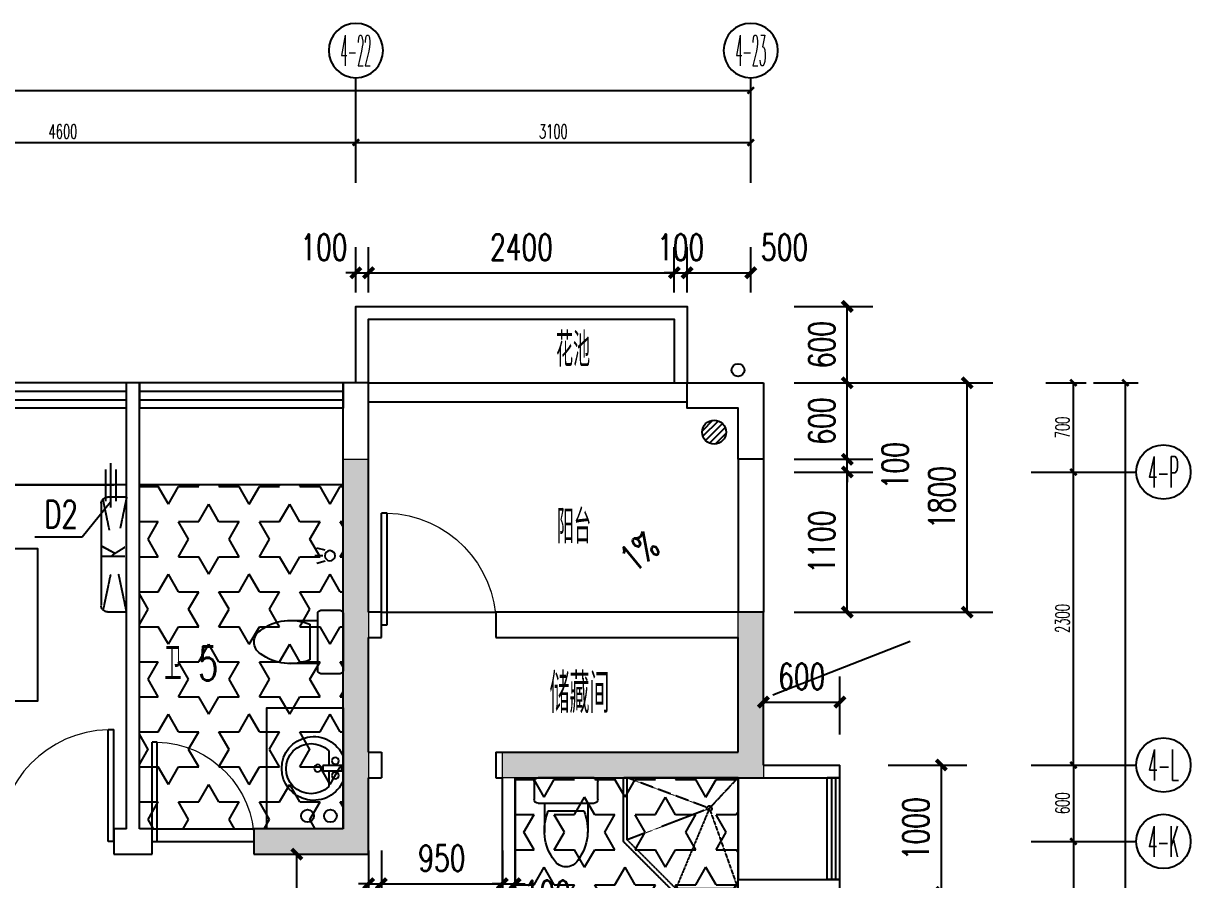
# Model space of a CAD drawing. Extents: x 184967 to 628822, y -100826 to 121332.
# Drawn here: x 325893 to 335057, y 40974 to 47696 of the extents above; entities that cross this region are included whole.
import ezdxf
from ezdxf.enums import TextEntityAlignment as Align

# ---------------------------------------------------------------- set-up
doc = ezdxf.new("R2010")
doc.units = 0
doc.header["$MEASUREMENT"] = 0
doc.linetypes.add('__DASH', pattern=[0.35, 0.25, -0.1])
doc.linetypes.add('DASH', pattern=[0.35, 0.25, -0.1])
doc.layers.add('4#6#-col-2F~31F$0$COLU', color=7, linetype='Continuous', lineweight=0)
doc.layers.add('4#6#-col-2F~31F$0$COLU_HATCH', color=251, linetype='Continuous', lineweight=0)
for name, color, linetype in [('AXIS_TEXT', 7, 'Continuous'), ('DIM_LEAD', 3, 'Continuous'), ('EQUIP_地漏', 7, 'Continuous'), ('fur', 252, 'Continuous'), ('KT', 8, 'DASH'), ('lvtry', 9, 'Continuous'), ('PS', 60, 'Continuous'), ('PUB_DIM', 3, 'Continuous'), ('pub_dim1', 190, 'Continuous'), ('PUB_TEXT', 7, 'Continuous'), ('TEXT', 7, 'Continuous'), ('VPIPE-污水', 2, 'DASH'), ('VPIPE-通气', 7, 'TG_T'), ('VPIPE-雨水', 4, 'TG_Y'), ('WALL', 145, 'Continuous'), ('WC', 5, 'Continuous'), ('WINDOW', 141, 'Continuous'), ('栏杆', 4, 'Continuous'), ('看线', 67, 'Continuous'), ('降板填充', 251, 'Continuous')]:
    doc.layers.add(name, color=color, linetype=linetype)
doc.styles.add('_TCH_AXIS', font='COMPLEX', dxfattribs={"bigfont": 'GBCBIG'})
doc.styles.add('_TCH_DIM', font='SIMPLEX', dxfattribs={"bigfont": 'GBCBIG'})
doc.styles.add('_TCH_DIM_T3', font='SIMPLEX', dxfattribs={"width": 0.705882, "bigfont": 'GBCBIG'})
doc.styles.add('COMPLEX', font='COMPLEX')
doc.styles.add('LHZ', font='RS5.SHX', dxfattribs={"width": 0.7, "height": 2000, "bigfont": 'HZTXT.shx'})
doc.styles.add('TG_LINETYPE', font='GBXWXT', dxfattribs={"width": 0.7, "height": 3, "bigfont": 'GBCBIG'})
doc.styles.add('宋体', font='romans.shx', dxfattribs={"height": 2, "bigfont": 'gbcbig.shx'})
doc.styles.add('尺寸标注', font='txt.shx', dxfattribs={"width": 0.6, "height": 110})
doc.linetypes.add('TG_T', pattern='A,2,-0.3,["T",TG_LINETYPE,S=0.1,R=0,X=-0.23,Y=-0.1],0', length=2.3)
doc.linetypes.add('TG_Y', pattern='A,3,-0.34,["Y",TG_LINETYPE,S=0.1,R=0,X=-0.23,Y=-0.08],0', length=3.34)
doc.dimstyles.new('1-50', dxfattribs={"dimscale": 50, "dimtxt": 110, "dimasz": 1, "dimexe": 2, "dimexo": 2, "dimgap": 0.6, "dimtad": 1, "dimdec": 0, "dimrnd": 5, "dimtxsty": '尺寸标注', "dimblk": 'ARCHTICK', "dimcen": 2.5, "dimclrd": 251, "dimclre": 251, "dimclrt": 50, "dimadec": 0, "dimazin": 0, "dimtfac": 1, "dimtdec": 0, "dimtix": 1, "dimtmove": 2, "dimatfit": 3, "dimldrblk": 'DOT', "dimfxl": 1, "dimarcsym": 0})
doc.dimstyles.new('_TCH_ARCH&&80', dxfattribs={"dimtxt": 204, "dimasz": 80, "dimexe": 200, "dimexo": 240, "dimgap": 98, "dimtad": 1, "dimdec": 0, "dimzin": 0, "dimdsep": 46, "dimtxsty": '_TCH_DIM_T3', "dimblk": 'ARCHTICK', "dimcen": 0.09, "dimclrt": 7, "dimazin": 2, "dimtfac": 1, "dimtdec": 0, "dimtix": 1, "dimtmove": 2, "dimatfit": 3, "dimfxl": 1, "dimtolj": 1, "dimtzin": 0, "dimarcsym": 0})

# ---------------------------------------------------------------- blocks, each defined once
blk = doc.blocks.new('PMJJ0073')
at = {"layer": 'fur'}
for p, q in [((0, 600), (0, 1100)), ((0, 1100), (500, 1100)), ((500, 1100), (500, 600)), ((179.6, 853.6), (144.8, 952.5)), ((190.2, 895), (200.8, 984.4)), ((222.3, 917.9), (257.8, 992.1)), ((241.4, 920.3), (309.1, 981.5)), ((262.6, 915.6), (362.3, 946.7)), ((196.4, 818.2), (96.8, 877.3)), ((290.9, 830), (255.5, 672.3)), ((275.9, 907.7), (402.4, 882.3)), ((292.7, 884.9), (406.5, 797.2)), ((298.7, 852.9), (352.5, 709.1)), ((224, 802.3), (97.4, 785.4)), ((264.9, 806.1), (151.3, 706.7)), ((500, 600), (0, 600)), ((473.3, -599.7), (473.3, 600.1)), ((100, 36.1), (476.7, 36.1)), ((100, -100.6), (473.3, -100.6)), ((0, -600), (0, -1100)), ((500, -600), (0, -600)), ((500, -1100), (500, -600)), ((264.9, -806.1), (151.3, -706.7)), ((290.9, -830), (255.5, -672.3)), ((298.7, -852.9), (352.5, -709.1)), ((196.4, -818.2), (96.8, -877.3)), ((224, -802.3), (97.4, -785.4)), ((292.7, -884.9), (406.5, -797.2)), ((179.6, -853.6), (144.8, -952.5)), ((190.2, -895), (200.8, -984.4)), ((262.6, -915.6), (362.3, -946.7)), ((275.9, -907.7), (402.4, -882.3)), ((222.3, -917.9), (257.8, -992.1)), ((241.4, -920.3), (309.1, -981.5)), ((0, -1100), (500, -1100))]:
    blk.add_line(p, q, dxfattribs=at)
for points in [[(0, -600), (0, 600), (2000, 600), (2000, -600), (0, -600)], [(100, 36.1), (100, 500), (473.3, 500)], [(473.3, 500), (100, 500)], [(100, -500), (100, -100.6)], [(473.3, -500), (100, -500)]]:
    blk.add_lwpolyline(points, dxfattribs=at)
blk.add_lwpolyline([(638.2, 599.6), (811.5, -600.6, -0.282106), (1130.7, -324.1), (644.3, 554)], format="xyb", dxfattribs=at)
for centre, radius in [((250.4, 832.3), 160), ((239.2, 860.3), 60), ((250.4, -832.3), 160), ((239.2, -860.3), 60)]:
    blk.add_circle(centre, radius, dxfattribs=at)
blk = doc.blocks.new('A$C56AD2C29')
at = {"layer": 'lvtry'}
for p, q in [((499.3, 30), (499.3, 470)), ((529.3, 500), (669.3, 500)), ((699.3, 470), (699.3, 30)), ((498.9, 419.7), (268.9, 419.7)), ((438.9, 110.3), (438.9, 389.7)), ((498.9, 80.3), (268.9, 80.3)), ((669.3, 0), (529.3, 0))]:
    blk.add_line(p, q, dxfattribs=at)
for centre, radius, start, end in [((529.3, 470), 30, 90, 180), ((669.3, 470), 30, 0, 90), ((286.5, 22.6), 397.5, 67.45048, 126.63814), ((109.8, 250), 109.8, 123.45086, 236.54914), ((286.5, 477.4), 397.5, 233.36186, 292.54952), ((529.3, 30), 30, 180, 270), ((669.3, 30), 30, 270, 0)]:
    blk.add_arc(centre, radius, start, end, dxfattribs=at)
blk = doc.blocks.new('A$C3F876921')
at = {"layer": 'WC', "xscale": -1, "rotation": 179.9999999999959}
blk.add_blockref('A$C56AD2C29', (0, 500), dxfattribs=at)
blk = doc.blocks.new('EDSZGFC')
at = {"linetype": '__DASH'}
for p, q in [((-204454.5, 1229631.6), (-204454.5, 1230131.6)), ((-203554.5, 1230131.6), (-204454.5, 1230131.6)), ((-204424.5, 1229644), (-204424.5, 1230131.6)), ((-203779.3, 1229890.8), (-204424.5, 1230131.6)), ((-203779.3, 1229890.8), (-203554.5, 1230131.6)), ((-203554.5, 1229331.6), (-203554.5, 1230131.6)), ((-203554.5, 1229231.6), (-203554.5, 1230131.6)), ((-203779.3, 1229890.8), (-204424.5, 1229644)), ((-203779.3, 1229890.8), (-204042.1, 1229261.6)), ((-203779.3, 1229890.8), (-203554.5, 1229261.6)), ((-204054.5, 1229231.6), (-204454.5, 1229631.6)), ((-204042.1, 1229261.6), (-204424.5, 1229644)), ((-204042.1, 1229261.6), (-203554.5, 1229261.6)), ((-204054.5, 1229231.6), (-203554.5, 1229231.6))]:
    blk.add_line(p, q, dxfattribs=at)
blk.add_circle((-203779.3, 1229890.8), 20, dxfattribs=at)
blk = doc.blocks.new('$plan$00001628')
for p, q in [((-20.3, 0), (20.3, 0)), ((20.3, 0), (20.3, -150)), ((-20.3, -150), (-20.3, 0)), ((-23.4, -103.9), (-143.6, -103.9)), ((20.3, -150), (-20.3, -150)), ((136, -103.9), (23.5, -103.9))]:
    blk.add_line(p, q)
blk.add_lwpolyline([(-96.6, 9.3, 5.110404), (92.2, 9.3)], format="xyb", close=True)
for centre, radius in [((-57.2, -52), 26.7), ((57.2, -52), 26.7), ((0, -190.1), 27.8)]:
    blk.add_circle(centre, radius)
blk.add_arc((-3.8, -242.5), 196.9, 135.25267, 44.74733)
blk = doc.blocks.new('$plan$00001613')
at = {"layer": 'lvtry'}
for p, q in [((-260.4, -139.7), (-260.4, 139.7)), ((-200, 169.7), (-200, -169.7))]:
    blk.add_line(p, q, dxfattribs=at)
blk.add_lwpolyline([(-430.4, -169.7), (-200, -169.7), (-200, -220, 0.414214), (-170, -250), (-30, -250, 0.414214), (0, -220), (0, 220, 0.414214), (-30, 250), (-170, 250, 0.414214), (-200, 220), (-200, 169.7), (-430.4, 169.7)], format="xyb", dxfattribs=at)
for centre, radius, start, end in [((-412.8, -227.4), 397.5, 67.45048, 126.63814), ((-589.6, 0), 109.8, 123.45086, 236.54914), ((-412.8, 227.4), 397.5, 233.36186, 292.54952)]:
    blk.add_arc(centre, radius, start, end, dxfattribs=at)
blk = doc.blocks.new('A$C0AC6221F')
at = {"layer": 'lvtry'}
for p, q in [((101, 176), (145, 251)), ((156, 156), (212, 212)), ((176, 101), (251, 145))]:
    blk.add_line(p, q, dxfattribs=at)
blk.add_circle((106, 106), 50, dxfattribs=at)
blk = doc.blocks.new('A$C66E365A4')
at = {"layer": '栏杆'}
for p, q in [((0, 0), (0, -350)), ((-40, -50), (-40, -300)), ((40, -50), (40, -300))]:
    blk.add_line(p, q, dxfattribs=at)
blk = doc.blocks.new('BGSKT')
at = {"layer": 'KT'}
for p, q in [((296983.3, 262161.9), (297281.1, 262099.6)), ((297883.3, 262161.9), (297639.7, 262110.9)), ((297273.5, 262034.3), (296997.9, 261976.6)), ((297624.1, 262027.8), (297868.6, 261976.6))]:
    blk.add_line(p, q, dxfattribs=at)
blk.add_lwpolyline([(296983.3, 262161.9), (297883.3, 262161.9), (297883.3, 262011.9, -0.414214), (297833.3, 261961.9), (297033.3, 261961.9, -0.414214), (296983.3, 262011.9)], format="xyb", close=True, dxfattribs=at)
at = {"layer": 'KT', "style": 'LHZ', "width": 0.7}
blk.add_text('K', height=180, dxfattribs=at).set_placement((297396.9, 261969.3))
blk = doc.blocks.new('$TwtSys$00000141')
for p, q in [((-94.2, 7.7), (-10.1, 91.8)), ((-94.2, 7.7), (-10.1, 91.8)), ((-87.2, -35.1), (35.1, 87.2)), ((-87.2, -35.1), (35.1, 87.2)), ((-66.5, -66.5), (66.5, 66.5)), ((-66.5, -66.5), (66.5, 66.5)), ((-32.4, -87.1), (87.6, 32.9)), ((-32.4, -87.1), (87.6, 32.9)), ((11.4, -92.3), (92.3, -11.4)), ((11.4, -92.3), (92.3, -11.4))]:
    blk.add_line(p, q)
blk.add_circle((0, 0), 94)
blk.add_circle((0, 0), 94)
blk = doc.blocks.new('$WINLIB2D$00000001')
at = {"color": 0}
for points in [[(-0.5, 0.5), (-0.5, -0.5)], [(-0.5, 0.5), (0.5, 0.5)], [(0.5, -0.5), (0.5, 0.5)], [(0.5, 0.1667), (-0.5, 0.1667)], [(0.5, -0.1667), (-0.5, -0.1667)], [(-0.5, -0.5), (0.5, -0.5)]]:
    blk.add_lwpolyline(points, dxfattribs=at)
blk = doc.blocks.new('$DorLib2D$00000001')
for p, q in [((0.45, 0.975), (0.5, 0.975)), ((0.45, 0), (0.45, 0.975)), ((0.5, 0), (0.5, 0.975)), ((0.5, 0), (0.45, 0))]:
    blk.add_line(p, q)
at = {"lineweight": 13}
blk.add_arc((0.475, 0), 0.975, 91.4693, 180, dxfattribs=at)
blk = doc.blocks.new('_ArchTick')
at = {"color": 0, "linetype": 'ByBlock', "const_width": 0.4}
blk.add_lwpolyline([(-0.5, -0.5), (0.5, 0.5)], dxfattribs=at)
blk = doc.blocks.new('*D556')
at = {"layer": 'Defpoints', "color": 0, "transparency": 16777216}
for p in [(12500, -3105.8), (11900, -3600), (12500, -3600)]:
    blk.add_point(p, dxfattribs=at)
at = {"layer": 'pub_dim1', "color": 0, "lineweight": -2, "transparency": 16777216}
for p, q in [((11900, -3360), (11900, -2905.8)), ((12500, -3360), (12500, -2905.8)), ((11900, -3105.8), (12500, -3105.8))]:
    blk.add_line(p, q, dxfattribs=at)
at = {"layer": 'pub_dim1', "color": 0, "lineweight": -2, "transparency": 16777216, "xscale": 80, "yscale": 80, "zscale": 80, "rotation": 180}
blk.add_blockref('_ArchTick', (11900, -3105.8), dxfattribs=at)
at = {"layer": 'pub_dim1', "color": 0, "lineweight": -2, "transparency": 16777216, "xscale": 80, "yscale": 80, "zscale": 80}
blk.add_blockref('_ArchTick', (12500, -3105.8), dxfattribs=at)
at = {"layer": 'pub_dim1', "color": 7, "transparency": 16777216, "insert": (12200, -2905.8), "char_height": 204, "attachment_point": 5, "style": '_TCH_DIM_T3'}
blk.add_mtext('\\A1;600', dxfattribs=at)
blk = doc.blocks.new('*D557')
at = {"layer": 'Defpoints', "color": 0, "transparency": 16777216}
for p in [(11900, -1300), (12557.9, -1300), (11900, -2400)]:
    blk.add_point(p, dxfattribs=at)
at = {"layer": 'pub_dim1', "color": 0, "lineweight": -2, "transparency": 16777216}
for p, q in [((12140, -1300), (12757.9, -1300)), ((12557.9, -2400), (12557.9, -1300)), ((12140, -2400), (12757.9, -2400))]:
    blk.add_line(p, q, dxfattribs=at)
at = {"layer": 'pub_dim1', "color": 0, "lineweight": -2, "transparency": 16777216, "xscale": 80, "yscale": 80, "zscale": 80}
for p, rotation in [((12557.9, -1300), 90), ((12557.9, -2400), 270)]:
    blk.add_blockref('_ArchTick', p, dxfattribs=dict(at, rotation=rotation))
at = {"layer": 'pub_dim1', "color": 7, "transparency": 16777216, "insert": (12357.9, -1850), "char_height": 204, "attachment_point": 5, "rotation": 90, "style": '_TCH_DIM_T3'}
blk.add_mtext('\\A1;1100', dxfattribs=at)
blk = doc.blocks.new('*D558')
at = {"layer": 'Defpoints', "color": 0, "transparency": 16777216}
for p in [(11900, -1200), (12557.9, -1200), (11900, -1300)]:
    blk.add_point(p, dxfattribs=at)
at = {"layer": 'pub_dim1', "color": 0, "lineweight": -2, "transparency": 16777216}
for p, q in [((12557.9, -1200), (12557.9, -1120)), ((12140, -1200), (12757.9, -1200)), ((12557.9, -1300), (12557.9, -1200)), ((12140, -1300), (12757.9, -1300)), ((12557.9, -1300), (12557.9, -1380))]:
    blk.add_line(p, q, dxfattribs=at)
at = {"layer": 'pub_dim1', "color": 0, "lineweight": -2, "transparency": 16777216, "xscale": 80, "yscale": 80, "zscale": 80}
for p, rotation in [((12557.9, -1200), 270), ((12557.9, -1300), 90)]:
    blk.add_blockref('_ArchTick', p, dxfattribs=dict(at, rotation=rotation))
at = {"layer": 'pub_dim1', "color": 7, "transparency": 16777216, "insert": (12933.1, -1250), "char_height": 204, "attachment_point": 5, "rotation": 90, "style": '_TCH_DIM_T3'}
blk.add_mtext('\\A1;100', dxfattribs=at)
blk = doc.blocks.new('*D559')
at = {"layer": 'Defpoints', "color": 0, "transparency": 16777216}
for p in [(11900, -600), (12557.9, -600), (11900, -1200)]:
    blk.add_point(p, dxfattribs=at)
at = {"layer": 'pub_dim1', "color": 0, "lineweight": -2, "transparency": 16777216}
for p, q in [((12140, -600), (12757.9, -600)), ((12557.9, -1200), (12557.9, -600)), ((12140, -1200), (12757.9, -1200))]:
    blk.add_line(p, q, dxfattribs=at)
at = {"layer": 'pub_dim1', "color": 0, "lineweight": -2, "transparency": 16777216, "xscale": 80, "yscale": 80, "zscale": 80}
for p, rotation in [((12557.9, -600), 90), ((12557.9, -1200), 270)]:
    blk.add_blockref('_ArchTick', p, dxfattribs=dict(at, rotation=rotation))
at = {"layer": 'pub_dim1', "color": 7, "transparency": 16777216, "insert": (12357.9, -900), "char_height": 204, "attachment_point": 5, "rotation": 90, "style": '_TCH_DIM_T3'}
blk.add_mtext('\\A1;600', dxfattribs=at)
blk = doc.blocks.new('*D560')
at = {"layer": 'Defpoints', "color": 0, "transparency": 16777216}
for p in [(11900, 0), (12557.9, 0), (11900, -600)]:
    blk.add_point(p, dxfattribs=at)
at = {"layer": 'pub_dim1', "color": 0, "lineweight": -2, "transparency": 16777216}
for p, q in [((12140, 0), (12757.9, 0)), ((12557.9, -600), (12557.9, 0)), ((12140, -600), (12757.9, -600))]:
    blk.add_line(p, q, dxfattribs=at)
at = {"layer": 'pub_dim1', "color": 0, "lineweight": -2, "transparency": 16777216, "xscale": 80, "yscale": 80, "zscale": 80}
for p, rotation in [((12557.9, 0), 90), ((12557.9, -600), 270)]:
    blk.add_blockref('_ArchTick', p, dxfattribs=dict(at, rotation=rotation))
at = {"layer": 'pub_dim1', "color": 7, "transparency": 16777216, "insert": (12357.9, -300), "char_height": 204, "attachment_point": 5, "rotation": 90, "style": '_TCH_DIM_T3'}
blk.add_mtext('\\A1;600', dxfattribs=at)
blk = doc.blocks.new('*D561')
at = {"layer": 'Defpoints', "color": 0, "transparency": 16777216}
for p in [(8800, 263.9), (8700, -131.3), (8800, -131.3)]:
    blk.add_point(p, dxfattribs=at)
at = {"layer": 'pub_dim1', "color": 0, "lineweight": -2, "transparency": 16777216}
for p, q in [((8700, 108.7), (8700, 463.9)), ((8800, 108.7), (8800, 463.9)), ((8700, 263.9), (8620, 263.9)), ((8700, 263.9), (8800, 263.9)), ((8800, 263.9), (8880, 263.9))]:
    blk.add_line(p, q, dxfattribs=at)
at = {"layer": 'pub_dim1', "color": 0, "lineweight": -2, "transparency": 16777216, "xscale": 80, "yscale": 80, "zscale": 80}
blk.add_blockref('_ArchTick', (8700, 263.9), dxfattribs=at)
at = {"layer": 'pub_dim1', "color": 0, "lineweight": -2, "transparency": 16777216, "xscale": 80, "yscale": 80, "zscale": 80, "rotation": 180}
blk.add_blockref('_ArchTick', (8800, 263.9), dxfattribs=at)
at = {"layer": 'pub_dim1', "color": 7, "transparency": 16777216, "insert": (8448.6, 463.9), "char_height": 204, "attachment_point": 5, "style": '_TCH_DIM_T3'}
blk.add_mtext('\\A1;100', dxfattribs=at)
blk = doc.blocks.new('*D562')
at = {"layer": 'Defpoints', "color": 0, "transparency": 16777216}
for p in [(11200, 263.9), (8800, -131.3), (11200, -131.3)]:
    blk.add_point(p, dxfattribs=at)
at = {"layer": 'pub_dim1', "color": 0, "lineweight": -2, "transparency": 16777216}
for p, q in [((8800, 108.7), (8800, 463.9)), ((11200, 108.7), (11200, 463.9)), ((8800, 263.9), (11200, 263.9))]:
    blk.add_line(p, q, dxfattribs=at)
at = {"layer": 'pub_dim1', "color": 0, "lineweight": -2, "transparency": 16777216, "xscale": 80, "yscale": 80, "zscale": 80, "rotation": 180}
blk.add_blockref('_ArchTick', (8800, 263.9), dxfattribs=at)
at = {"layer": 'pub_dim1', "color": 0, "lineweight": -2, "transparency": 16777216, "xscale": 80, "yscale": 80, "zscale": 80}
blk.add_blockref('_ArchTick', (11200, 263.9), dxfattribs=at)
at = {"layer": 'pub_dim1', "color": 7, "transparency": 16777216, "insert": (10000, 463.9), "char_height": 204, "attachment_point": 5, "style": '_TCH_DIM_T3'}
blk.add_mtext('\\A1;2400', dxfattribs=at)
blk = doc.blocks.new('*D563')
at = {"layer": 'Defpoints', "color": 0, "transparency": 16777216}
for p in [(11300, 263.9), (11200, -131.3), (11300, -131.3)]:
    blk.add_point(p, dxfattribs=at)
at = {"layer": 'pub_dim1', "color": 0, "lineweight": -2, "transparency": 16777216}
for p, q in [((11200, 108.7), (11200, 463.9)), ((11300, 108.7), (11300, 463.9)), ((11200, 263.9), (11120, 263.9)), ((11200, 263.9), (11300, 263.9)), ((11300, 263.9), (11380, 263.9))]:
    blk.add_line(p, q, dxfattribs=at)
at = {"layer": 'pub_dim1', "color": 0, "lineweight": -2, "transparency": 16777216, "xscale": 80, "yscale": 80, "zscale": 80}
blk.add_blockref('_ArchTick', (11200, 263.9), dxfattribs=at)
at = {"layer": 'pub_dim1', "color": 0, "lineweight": -2, "transparency": 16777216, "xscale": 80, "yscale": 80, "zscale": 80, "rotation": 180}
blk.add_blockref('_ArchTick', (11300, 263.9), dxfattribs=at)
at = {"layer": 'pub_dim1', "color": 7, "transparency": 16777216, "insert": (11250, 463.9), "char_height": 204, "attachment_point": 5, "style": '_TCH_DIM_T3'}
blk.add_mtext('\\A1;100', dxfattribs=at)
blk = doc.blocks.new('*D564')
at = {"layer": 'Defpoints', "color": 0, "transparency": 16777216}
for p in [(11800, 263.9), (11300, -131.3), (11800, -131.3)]:
    blk.add_point(p, dxfattribs=at)
at = {"layer": 'pub_dim1', "color": 0, "lineweight": -2, "transparency": 16777216}
for p, q in [((11300, 108.7), (11300, 463.9)), ((11800, 108.7), (11800, 463.9)), ((11300, 263.9), (11800, 263.9))]:
    blk.add_line(p, q, dxfattribs=at)
at = {"layer": 'pub_dim1', "color": 0, "lineweight": -2, "transparency": 16777216, "xscale": 80, "yscale": 80, "zscale": 80, "rotation": 180}
blk.add_blockref('_ArchTick', (11300, 263.9), dxfattribs=at)
at = {"layer": 'pub_dim1', "color": 0, "lineweight": -2, "transparency": 16777216, "xscale": 80, "yscale": 80, "zscale": 80}
blk.add_blockref('_ArchTick', (11800, 263.9), dxfattribs=at)
at = {"layer": 'pub_dim1', "color": 7, "transparency": 16777216, "insert": (12065.1, 463.9), "char_height": 204, "attachment_point": 5, "style": '_TCH_DIM_T3'}
blk.add_mtext('\\A1;500', dxfattribs=at)
blk = doc.blocks.new('*D577')
at = {"layer": 'Defpoints', "color": 0, "transparency": 16777216}
for p in [(7715.2, -4300), (8237, -4300), (7715.2, -5500)]:
    blk.add_point(p, dxfattribs=at)
at = {"layer": 'pub_dim1', "color": 0, "lineweight": -2, "transparency": 16777216}
for p, q in [((7955.2, -4300), (8437, -4300)), ((8237, -5500), (8237, -4300)), ((7955.2, -5500), (8437, -5500))]:
    blk.add_line(p, q, dxfattribs=at)
at = {"layer": 'pub_dim1', "color": 0, "lineweight": -2, "transparency": 16777216, "xscale": 80, "yscale": 80, "zscale": 80}
for p, rotation in [((8237, -4300), 90), ((8237, -5500), 270)]:
    blk.add_blockref('_ArchTick', p, dxfattribs=dict(at, rotation=rotation))
at = {"layer": 'pub_dim1', "color": 7, "transparency": 16777216, "insert": (8037, -4900), "char_height": 204, "attachment_point": 5, "rotation": 90, "style": '_TCH_DIM_T3'}
blk.add_mtext('\\A1;1200', dxfattribs=at)
blk = doc.blocks.new('*D578')
at = {"layer": 'Defpoints', "color": 0, "transparency": 16777216}
for p in [(8800, -4030.4), (8900, -4030.4), (8900, -4531.9)]:
    blk.add_point(p, dxfattribs=at)
at = {"layer": 'pub_dim1', "color": 0, "lineweight": -2, "transparency": 16777216}
for p, q in [((8800, -4270.4), (8800, -4731.9)), ((8900, -4270.4), (8900, -4731.9)), ((8800, -4531.9), (8720, -4531.9)), ((8800, -4531.9), (8900, -4531.9)), ((8900, -4531.9), (8980, -4531.9))]:
    blk.add_line(p, q, dxfattribs=at)
at = {"layer": 'pub_dim1', "color": 0, "lineweight": -2, "transparency": 16777216, "xscale": 80, "yscale": 80, "zscale": 80}
blk.add_blockref('_ArchTick', (8800, -4531.9), dxfattribs=at)
at = {"layer": 'pub_dim1', "color": 0, "lineweight": -2, "transparency": 16777216, "xscale": 80, "yscale": 80, "zscale": 80, "rotation": 180}
blk.add_blockref('_ArchTick', (8900, -4531.9), dxfattribs=at)
at = {"layer": 'pub_dim1', "color": 7, "transparency": 16777216, "insert": (8995, -4822.5), "char_height": 204, "attachment_point": 5, "style": '_TCH_DIM_T3'}
blk.add_mtext('\\A1;100', dxfattribs=at)
blk = doc.blocks.new('*D579')
at = {"layer": 'Defpoints', "color": 0, "transparency": 16777216}
for p in [(8900, -4030.4), (9850, -4030.4), (9850, -4531.9)]:
    blk.add_point(p, dxfattribs=at)
at = {"layer": 'pub_dim1', "color": 0, "lineweight": -2, "transparency": 16777216}
for p, q in [((8900, -4270.4), (8900, -4731.9)), ((9850, -4270.4), (9850, -4731.9)), ((8900, -4531.9), (9850, -4531.9))]:
    blk.add_line(p, q, dxfattribs=at)
at = {"layer": 'pub_dim1', "color": 0, "lineweight": -2, "transparency": 16777216, "xscale": 80, "yscale": 80, "zscale": 80, "rotation": 180}
blk.add_blockref('_ArchTick', (8900, -4531.9), dxfattribs=at)
at = {"layer": 'pub_dim1', "color": 0, "lineweight": -2, "transparency": 16777216, "xscale": 80, "yscale": 80, "zscale": 80}
blk.add_blockref('_ArchTick', (9850, -4531.9), dxfattribs=at)
at = {"layer": 'pub_dim1', "color": 7, "transparency": 16777216, "insert": (9375, -4331.9), "char_height": 204, "attachment_point": 5, "style": '_TCH_DIM_T3'}
blk.add_mtext('\\A1;950', dxfattribs=at)
blk = doc.blocks.new('*D580')
at = {"layer": 'Defpoints', "color": 0, "transparency": 16777216}
for p in [(9850, -4030.4), (9950, -4030.4), (9950, -4531.9)]:
    blk.add_point(p, dxfattribs=at)
at = {"layer": 'pub_dim1', "color": 0, "lineweight": -2, "transparency": 16777216}
for p, q in [((9850, -4270.4), (9850, -4731.9)), ((9950, -4270.4), (9950, -4731.9)), ((9850, -4531.9), (9770, -4531.9)), ((9850, -4531.9), (9950, -4531.9)), ((9950, -4531.9), (10030, -4531.9))]:
    blk.add_line(p, q, dxfattribs=at)
at = {"layer": 'pub_dim1', "color": 0, "lineweight": -2, "transparency": 16777216, "xscale": 80, "yscale": 80, "zscale": 80}
blk.add_blockref('_ArchTick', (9850, -4531.9), dxfattribs=at)
at = {"layer": 'pub_dim1', "color": 0, "lineweight": -2, "transparency": 16777216, "xscale": 80, "yscale": 80, "zscale": 80, "rotation": 180}
blk.add_blockref('_ArchTick', (9950, -4531.9), dxfattribs=at)
at = {"layer": 'pub_dim1', "color": 7, "transparency": 16777216, "insert": (10201.4, -4609.4), "char_height": 204, "attachment_point": 5, "style": '_TCH_DIM_T3'}
blk.add_mtext('\\A1;100', dxfattribs=at)
blk = doc.blocks.new('*D595')
at = {"layer": 'Defpoints', "color": 0, "transparency": 16777216}
for p in [(12639.6, -3600), (13297, -3600), (12639.6, -4600)]:
    blk.add_point(p, dxfattribs=at)
at = {"layer": 'pub_dim1', "color": 0, "lineweight": -2, "transparency": 16777216}
for p, q in [((12879.6, -3600), (13497, -3600)), ((13297, -4600), (13297, -3600)), ((12879.6, -4600), (13497, -4600))]:
    blk.add_line(p, q, dxfattribs=at)
at = {"layer": 'pub_dim1', "color": 0, "lineweight": -2, "transparency": 16777216, "xscale": 80, "yscale": 80, "zscale": 80}
for p, rotation in [((13297, -3600), 90), ((13297, -4600), 270)]:
    blk.add_blockref('_ArchTick', p, dxfattribs=dict(at, rotation=rotation))
at = {"layer": 'pub_dim1', "color": 7, "transparency": 16777216, "insert": (13097, -4100), "char_height": 204, "attachment_point": 5, "rotation": 90, "style": '_TCH_DIM_T3'}
blk.add_mtext('\\A1;1000', dxfattribs=at)
blk = doc.blocks.new('*D600')
at = {"layer": 'Defpoints', "color": 0, "transparency": 16777216}
for p in [(12168.6, -600), (13499.4, -600), (12168.6, -2400)]:
    blk.add_point(p, dxfattribs=at)
at = {"layer": 'pub_dim1', "color": 0, "lineweight": -2, "transparency": 16777216}
for p, q in [((12408.6, -600), (13699.4, -600)), ((13499.4, -2400), (13499.4, -600)), ((12408.6, -2400), (13699.4, -2400))]:
    blk.add_line(p, q, dxfattribs=at)
at = {"layer": 'pub_dim1', "color": 0, "lineweight": -2, "transparency": 16777216, "xscale": 80, "yscale": 80, "zscale": 80}
for p, rotation in [((13499.4, -600), 90), ((13499.4, -2400), 270)]:
    blk.add_blockref('_ArchTick', p, dxfattribs=dict(at, rotation=rotation))
at = {"layer": 'pub_dim1', "color": 7, "transparency": 16777216, "insert": (13299.4, -1500), "char_height": 204, "attachment_point": 5, "rotation": 90, "style": '_TCH_DIM_T3'}
blk.add_mtext('\\A1;1800', dxfattribs=at)
blk = doc.blocks.new('*D671')
at = {"layer": 'Defpoints', "color": 0, "linetype": 'ByBlock', "transparency": 16777216}
for p in [(331603.7, 47169.3), (318603.7, 46444.1), (331603.7, 46444.1)]:
    blk.add_point(p, dxfattribs=at)
at = {"layer": 'PUB_DIM', "color": 251, "lineweight": -2, "transparency": 16777216}
for p, q in [((318603.7, 46919.3), (318603.7, 47269.3)), ((331603.7, 46919.3), (331603.7, 47269.3)), ((318603.7, 47169.3), (331603.7, 47169.3))]:
    blk.add_line(p, q, dxfattribs=at)
at = {"layer": 'PUB_DIM', "color": 251, "linetype": 'ByBlock', "lineweight": -2, "transparency": 16777216, "xscale": 50, "yscale": 50, "zscale": 50, "rotation": 180}
blk.add_blockref('_ArchTick', (318603.7, 47169.3), dxfattribs=at)
at = {"layer": 'PUB_DIM', "color": 251, "linetype": 'ByBlock', "lineweight": -2, "transparency": 16777216, "xscale": 50, "yscale": 50, "zscale": 50}
blk.add_blockref('_ArchTick', (331603.7, 47169.3), dxfattribs=at)
at = {"layer": 'PUB_DIM', "color": 50, "linetype": 'ByBlock', "transparency": 16777216, "insert": (325103.7, 47254.3), "char_height": 110, "attachment_point": 5, "style": '尺寸标注'}
blk.add_mtext('13000', dxfattribs=at)
blk = doc.blocks.new('_Dot')
at = {"color": 0, "linetype": 'ByBlock', "lineweight": -2}
blk.add_line((-0.5, 0), (-1, 0), dxfattribs=at)
at = {"color": 0, "linetype": 'ByBlock', "const_width": 0.5}
blk.add_lwpolyline([(-0.25, 0, 1), (0.25, 0, 1)], format="xyb", close=True, dxfattribs=at)
blk = doc.blocks.new('*D673')
at = {"layer": 'Defpoints', "color": 0, "linetype": 'ByBlock', "transparency": 16777216}
for p in [(328503.7, 46760.4), (323903.7, 46444.1), (328503.7, 46444.1)]:
    blk.add_point(p, dxfattribs=at)
at = {"layer": 'PUB_DIM', "color": 251, "lineweight": -2, "transparency": 16777216}
for p, q in [((323903.7, 46544.1), (323903.7, 46860.4)), ((328503.7, 46544.1), (328503.7, 46860.4)), ((323903.7, 46760.4), (328503.7, 46760.4))]:
    blk.add_line(p, q, dxfattribs=at)
at = {"layer": 'PUB_DIM', "color": 251, "linetype": 'ByBlock', "lineweight": -2, "transparency": 16777216, "xscale": 50, "yscale": 50, "zscale": 50, "rotation": 180}
blk.add_blockref('_ArchTick', (323903.7, 46760.4), dxfattribs=at)
at = {"layer": 'PUB_DIM', "color": 251, "linetype": 'ByBlock', "lineweight": -2, "transparency": 16777216, "xscale": 50, "yscale": 50, "zscale": 50}
blk.add_blockref('_ArchTick', (328503.7, 46760.4), dxfattribs=at)
at = {"layer": 'PUB_DIM', "color": 50, "linetype": 'ByBlock', "transparency": 16777216, "insert": (326203.7, 46845.4), "char_height": 110, "attachment_point": 5, "style": '尺寸标注'}
blk.add_mtext('4600', dxfattribs=at)
blk = doc.blocks.new('*D674')
at = {"layer": 'Defpoints', "color": 0, "linetype": 'ByBlock', "transparency": 16777216}
for p in [(331603.7, 46760.4), (328503.7, 46444.1), (331603.7, 46444.1)]:
    blk.add_point(p, dxfattribs=at)
at = {"layer": 'PUB_DIM', "color": 251, "lineweight": -2, "transparency": 16777216}
for p, q in [((328503.7, 46544.1), (328503.7, 46860.4)), ((331603.7, 46544.1), (331603.7, 46860.4)), ((328503.7, 46760.4), (331603.7, 46760.4))]:
    blk.add_line(p, q, dxfattribs=at)
at = {"layer": 'PUB_DIM', "color": 251, "linetype": 'ByBlock', "lineweight": -2, "transparency": 16777216, "xscale": 50, "yscale": 50, "zscale": 50, "rotation": 180}
blk.add_blockref('_ArchTick', (328503.7, 46760.4), dxfattribs=at)
at = {"layer": 'PUB_DIM', "color": 251, "linetype": 'ByBlock', "lineweight": -2, "transparency": 16777216, "xscale": 50, "yscale": 50, "zscale": 50}
blk.add_blockref('_ArchTick', (331603.7, 46760.4), dxfattribs=at)
at = {"layer": 'PUB_DIM', "color": 50, "linetype": 'ByBlock', "transparency": 16777216, "insert": (330053.7, 46845.4), "char_height": 110, "attachment_point": 5, "style": '尺寸标注'}
blk.add_mtext('3100', dxfattribs=at)
blk = doc.blocks.new('_AXISO')
blk.add_circle((0, 0), 0.5)
at = {"layer": 'AXIS_TEXT', "style": 'COMPLEX', "width": 1.041667}
blk.add_attdef('A', text='', height=0.56, dxfattribs=at).set_placement((-0.25, -0.28), (0.25, -0.28), align=Align.FIT)
blk = doc.blocks.new('*D680')
at = {"layer": 'Defpoints', "color": 0, "linetype": 'ByBlock', "transparency": 16777216}
for p in [(333806, 44873.7), (334545, 44873.7), (333806, 33973.8)]:
    blk.add_point(p, dxfattribs=at)
at = {"layer": 'PUB_DIM', "color": 251, "lineweight": -2, "transparency": 16777216}
for p, q in [((334295, 44873.7), (334645, 44873.7)), ((334545, 33973.8), (334545, 44873.7)), ((334295, 33973.8), (334645, 33973.8))]:
    blk.add_line(p, q, dxfattribs=at)
at = {"layer": 'PUB_DIM', "color": 251, "linetype": 'ByBlock', "lineweight": -2, "transparency": 16777216, "xscale": 50, "yscale": 50, "zscale": 50}
for p, rotation in [((334545, 44873.7), 90), ((334545, 33973.8), 270)]:
    blk.add_blockref('_ArchTick', p, dxfattribs=dict(at, rotation=rotation))
at = {"layer": 'PUB_DIM', "color": 50, "linetype": 'ByBlock', "transparency": 16777216, "insert": (334460, 39423.8), "char_height": 110, "attachment_point": 5, "rotation": 90, "style": '尺寸标注'}
blk.add_mtext('10900', dxfattribs=at)
blk = doc.blocks.new('*D681')
at = {"layer": 'Defpoints', "color": 0, "linetype": 'ByBlock', "transparency": 16777216}
for p in [(333821, 44873.7), (334137.2, 44873.7), (333821, 44173.7)]:
    blk.add_point(p, dxfattribs=at)
at = {"layer": 'PUB_DIM', "color": 251, "lineweight": -2, "transparency": 16777216}
for p, q in [((333921, 44873.7), (334237.2, 44873.7)), ((334137.2, 44173.7), (334137.2, 44873.7)), ((333921, 44173.7), (334237.2, 44173.7))]:
    blk.add_line(p, q, dxfattribs=at)
at = {"layer": 'PUB_DIM', "color": 251, "linetype": 'ByBlock', "lineweight": -2, "transparency": 16777216, "xscale": 50, "yscale": 50, "zscale": 50}
for p, rotation in [((334137.2, 44873.7), 90), ((334137.2, 44173.7), 270)]:
    blk.add_blockref('_ArchTick', p, dxfattribs=dict(at, rotation=rotation))
at = {"layer": 'PUB_DIM', "color": 50, "linetype": 'ByBlock', "transparency": 16777216, "insert": (334052.2, 44523.7), "char_height": 110, "attachment_point": 5, "rotation": 90, "style": '尺寸标注'}
blk.add_mtext('700', dxfattribs=at)
blk = doc.blocks.new('*D682')
at = {"layer": 'Defpoints', "color": 0, "linetype": 'ByBlock', "transparency": 16777216}
for p in [(333806, 41873.7), (333821, 41273.7), (334137.2, 41273.7)]:
    blk.add_point(p, dxfattribs=at)
at = {"layer": 'PUB_DIM', "color": 251, "lineweight": -2, "transparency": 16777216}
for p, q in [((333906, 41873.7), (334237.2, 41873.7)), ((334137.2, 41873.7), (334137.2, 41273.7)), ((333921, 41273.7), (334237.2, 41273.7))]:
    blk.add_line(p, q, dxfattribs=at)
at = {"layer": 'PUB_DIM', "color": 251, "linetype": 'ByBlock', "lineweight": -2, "transparency": 16777216, "xscale": 50, "yscale": 50, "zscale": 50}
for p, rotation in [((334137.2, 41873.7), 90), ((334137.2, 41273.7), 270)]:
    blk.add_blockref('_ArchTick', p, dxfattribs=dict(at, rotation=rotation))
at = {"layer": 'PUB_DIM', "color": 50, "linetype": 'ByBlock', "transparency": 16777216, "insert": (334052.2, 41573.7), "char_height": 110, "attachment_point": 5, "rotation": 90, "style": '尺寸标注'}
blk.add_mtext('600', dxfattribs=at)
blk = doc.blocks.new('*D683')
at = {"layer": 'Defpoints', "color": 0, "linetype": 'ByBlock', "transparency": 16777216}
for p in [(333821, 41273.7), (333806, 39873.7), (334137.2, 39873.7)]:
    blk.add_point(p, dxfattribs=at)
at = {"layer": 'PUB_DIM', "color": 251, "lineweight": -2, "transparency": 16777216}
for p, q in [((333921, 41273.7), (334237.2, 41273.7)), ((334137.2, 41273.7), (334137.2, 39873.7)), ((333906, 39873.7), (334237.2, 39873.7))]:
    blk.add_line(p, q, dxfattribs=at)
at = {"layer": 'PUB_DIM', "color": 251, "linetype": 'ByBlock', "lineweight": -2, "transparency": 16777216, "xscale": 50, "yscale": 50, "zscale": 50}
for p, rotation in [((334137.2, 41273.7), 90), ((334137.2, 39873.7), 270)]:
    blk.add_blockref('_ArchTick', p, dxfattribs=dict(at, rotation=rotation))
at = {"layer": 'PUB_DIM', "color": 50, "linetype": 'ByBlock', "transparency": 16777216, "insert": (334052.2, 40573.7), "char_height": 110, "attachment_point": 5, "rotation": 90, "style": '尺寸标注'}
blk.add_mtext('1400', dxfattribs=at)
blk = doc.blocks.new('*D688')
at = {"layer": 'Defpoints', "color": 0, "linetype": 'ByBlock', "transparency": 16777216}
for p in [(333836, 44173.7), (334137.2, 44173.7), (333806, 41873.7)]:
    blk.add_point(p, dxfattribs=at)
at = {"layer": 'PUB_DIM', "color": 251, "lineweight": -2, "transparency": 16777216}
for p, q in [((333936, 44173.7), (334237.2, 44173.7)), ((334137.2, 41873.7), (334137.2, 44173.7)), ((333906, 41873.7), (334237.2, 41873.7))]:
    blk.add_line(p, q, dxfattribs=at)
at = {"layer": 'PUB_DIM', "color": 251, "linetype": 'ByBlock', "lineweight": -2, "transparency": 16777216, "xscale": 50, "yscale": 50, "zscale": 50}
for p, rotation in [((334137.2, 44173.7), 90), ((334137.2, 41873.7), 270)]:
    blk.add_blockref('_ArchTick', p, dxfattribs=dict(at, rotation=rotation))
at = {"layer": 'PUB_DIM', "color": 50, "linetype": 'ByBlock', "transparency": 16777216, "insert": (334052.2, 43023.7), "char_height": 110, "attachment_point": 5, "rotation": 90, "style": '尺寸标注'}
blk.add_mtext('2300', dxfattribs=at)
blk = doc.blocks.new('C')
at = {"layer": '降板填充', "linetype": 'DASH'}
h = blk.add_hatch(dxfattribs=at)
h.set_pattern_fill('STARS', color=256, scale=200, style=0)
h.set_pattern_definition([(7e-15, (-603798.83, 51207.75), (0, 274.963), [158.75, -158.75]), (60, (-603798.83, 51207.75), (-238.12494, 137.4815), [158.75, -158.75]), (120, (-603719.46, 51345.23), (-238.12494, -137.4815), [158.75, -158.75])])
h.paths.add_polyline_path([(7000, -1400), (8600, -1400), (8600, -4100), (7000, -4100)])
h = blk.add_hatch(dxfattribs=at)
h.set_pattern_fill('STARS', color=256, scale=200, style=0)
h.set_pattern_definition([(7e-15, (-600848.83, 48907.75), (0, 274.963), [158.75, -158.75]), (60, (-600848.83, 48907.75), (-238.12494, 137.4815), [158.75, -158.75]), (120, (-600769.46, 49045.23), (-238.12494, -137.4815), [158.75, -158.75])])
h.paths.add_polyline_path([(9950, -3700), (11700, -3700), (11700, -5750), (9950, -5750)])
at = {"layer": 'DIM_LEAD'}
for p, q in [((6774.2, -1535.9), (6550.8, -1812.1)), ((6774.2, -1535.9), (6550.8, -1812.1)), ((6550.8, -1812.1), (6178.3, -1812.1))]:
    blk.add_line(p, q, dxfattribs=at)
at = {"layer": 'lvtry'}
blk.add_lwpolyline([(8600, -4100), (8000, -4100), (8000, -3150), (8600, -3150)], close=True, dxfattribs=at)
at = {"layer": 'PS'}
blk.add_lwpolyline([(10898.2, -2142.5, 0, 0, 0), (11146.3, -1938.2, 80, 0, 0), (11377.8, -1747.5, 0, 0, 0)], format="xyseb", dxfattribs=at)
at = {"layer": 'WALL'}
for p, q in [((6900, -800), (6900, -600)), ((7000, -600), (6900, -600)), ((7000, -800), (7000, -600)), ((8800, -600), (8600, -600)), ((8600, -600), (8600, -800)), ((8800, -2400), (8800, -600)), ((6900, -4100), (6900, -800)), ((7000, -4100), (7000, -800)), ((8600, -2500), (8600, -800)), ((8900, -2400), (8800, -2400)), ((8900, -2400), (8800, -2400)), ((8900, -2600), (8900, -2400)), ((11900, -2400), (9800, -2400)), ((9800, -2400), (9800, -2600)), ((11900, -3600), (11900, -2400)), ((8600, -3600), (8600, -2500)), ((8800, -2600), (8900, -2600)), ((8800, -2600), (8900, -2600)), ((8800, -3500), (8800, -2600)), ((9800, -2600), (11700, -2600)), ((11700, -3500), (11700, -2600)), ((8800, -3500), (8900, -3500)), ((8900, -3500), (8900, -3700)), ((9800, -3500), (9850, -3500)), ((9800, -3500), (9800, -3700)), ((9850, -3500), (11700, -3500)), ((8600, -4100), (8600, -3600)), ((11900, -3600), (12500, -3600)), ((12500, -3700), (12500, -3600)), ((8800, -4300), (8800, -3700)), ((8800, -3700), (8900, -3700)), ((9800, -3700), (9850, -3700)), ((9850, -5500), (9850, -3700)), ((9950, -3700), (9950, -4200)), ((9950, -3700), (11800, -3700)), ((9950, -5500), (9950, -3700)), ((11800, -3700), (12400, -3700)), ((12400, -3700), (12500, -3700)), ((6900, -4100), (6800, -4100)), ((6800, -4100), (6800, -4300)), ((7100, -4100), (7000, -4100)), ((7100, -4300), (7100, -4100)), ((8600, -4100), (7900, -4100)), ((7900, -4100), (7900, -4300)), ((9950, -4200), (9950, -5600)), ((6800, -4300), (6900, -4300)), ((6900, -4300), (7100, -4300)), ((7900, -4300), (8800, -4300)), ((11700, -5750), (11700, -4500)), ((11700, -4500), (12400, -4500)), ((12500, -4500), (12400, -4500)), ((12500, -4600), (12500, -4500))]:
    blk.add_line(p, q, dxfattribs=at)
blk.add_lwpolyline([(11900, -600), (11900, -1200), (11700, -1200), (11700, -800), (11300, -800), (11300, -600), (11900, -600)], dxfattribs=at)
at = {"layer": 'WINDOW'}
for p, q in [((6900, -1400), (4200, -1400)), ((8600, -1400), (7000, -1400)), ((8900, -2400), (9800, -2400)), ((11700, -3700), (11700, -4500)), ((11700, -4500), (11700, -3700)), ((7100, -4100), (7900, -4100)), ((7100, -4200), (7900, -4200))]:
    blk.add_line(p, q, dxfattribs=at)
blk.add_lwpolyline([(4200, -1400), (6800, -1400)], dxfattribs=at)
at = {"layer": '看线'}
for points in [[(8700, -600), (8700, 0), (11300, 0), (11300, -600)], [(8800, -600), (8800, -100), (11200, -100), (11200, -600)], [(8800, -600), (11300, -600)], [(8800, -750), (11300, -750)], [(11700, -1200), (11700, -2400)], [(11900, -1200), (11900, -2400)]]:
    blk.add_lwpolyline(points, dxfattribs=at)
at = {"layer": 'EQUIP_地漏', "rotation": 180}
blk.add_blockref('$TwtSys$00000141', (11512.3, -986.9), dxfattribs=at)
at = {"layer": 'fur'}
blk.add_blockref('PMJJ0073', (4200, -2500), dxfattribs=at)
at = {"layer": 'KT', "color": 2, "extrusion": (0, 0, -1), "xscale": -1, "zscale": -1}
blk.add_blockref('A$C66E365A4', (-6774.2, -1229.7), dxfattribs=at)
at = {"layer": 'KT', "xscale": -1, "rotation": 270}
blk.add_blockref('BGSKT', (-255261.9, -299381.3), dxfattribs=at)
at = {"layer": 'lvtry', "xscale": -0.8000001909018977, "yscale": 0.8000001909018977, "zscale": 0.8000001909018977, "rotation": 44.99999999410449}
blk.add_blockref('A$C0AC6221F', (8616.5, -1957.2), dxfattribs=at)
at = {"layer": 'lvtry', "extrusion": (0, 0, -1), "zscale": -1}
for name, p, rotation in [('$plan$00001613', (-8600, -2634.8), 180), ('$plan$00001628', (-8590.7, -3625), 90)]:
    blk.add_blockref(name, p, dxfattribs=dict(at, rotation=rotation))
at = {"layer": 'lvtry', "rotation": 90}
blk.add_blockref('A$C3F876921', (10600, -4399.3), dxfattribs=at)
at = {"layer": 'lvtry'}
blk.add_blockref('EDSZGFC', (215254.5, -1233831.6), dxfattribs=at)
at = {"layer": 'WINDOW'}
for name, p, xscale, yscale, zscale in [('$WINLIB2D$00000001', (5550, -700), -2700, -200, -2700), ('$WINLIB2D$00000001', (7800, -700), -1600, -200, -1600), ('$DorLib2D$00000001', (9350, -2500), -900, 900, -900), ('$DorLib2D$00000001', (6350, -4200), 900, 900, 900), ('$DorLib2D$00000001', (7500, -4200), -800, 800, -800)]:
    blk.add_blockref(name, p, dxfattribs=dict(at, xscale=xscale, yscale=yscale, zscale=zscale))
at = {"layer": 'WINDOW', "xscale": 800, "yscale": 100, "zscale": 800, "rotation": 90}
blk.add_blockref('$WINLIB2D$00000001', (12450, -4100), dxfattribs=at)
at = {"layer": 'PUB_TEXT', "style": '_TCH_DIM', "width": 0.705882}
blk.add_text('D2', height=212.5, dxfattribs=at).set_placement((6253.3, -1737.1))
blk.add_text('1%', height=212.5, rotation=39.47625, dxfattribs=at).set_placement((10883.8, -2097.7))
at = {"layer": 'TEXT', "style": '宋体', "width": 0.7}
for s, height, p in [('花池', 265.82, (10270.9, -472.6)), ('阳台', 265.82, (10277.9, -1861.7)), ('卫', 265.8, (7195.7, -2935.8)), ('5', 265.8, (7460.4, -2935.8)), ('储藏间', 310.13, (10221, -3192.5))]:
    blk.add_text(s, height=height, dxfattribs=at).set_placement(p)
at = {"layer": 'pub_dim1'}
for base, p1, p2, angle, text, picture, middle in [((8800, 263.9), (8700, -131.3), (8800, -131.3), 0, '100', '*D561', (8448.6, 463.9)), ((11800, 263.9), (11300, -131.3), (11800, -131.3), 0, '500', '*D564', (12065.1, 463.9)), ((12557.9, -1200), (11900, -1300), (11900, -1200), 90, '100', '*D558', (12933.1, -1250)), ((8900, -4531.9), (8800, -4030.4), (8900, -4030.4), 0, '100', '*D578', (8995, -4822.5)), ((9950, -4531.9), (9850, -4030.4), (9950, -4030.4), 0, '100', '*D580', (10201.4, -4609.4))]:
    dim = blk.add_linear_dim(base=base, p1=p1, p2=p2, angle=angle, text=text, dimstyle='_TCH_ARCH&&80', dxfattribs=at)
    dim.commit()
    dim.dimension.update_dxf_attribs({"geometry": picture, "text_midpoint": middle, "dimtype": 129})
for p1, p2, distance, text, picture, middle in [((8800, -131.3), (11200, -131.3), 395.3, '2400', '*D562', (10000, 463.9)), ((11200, -131.3), (11300, -131.3), 395.3, '100', '*D563', (11250, 463.9)), ((11900, -600), (11900, 0), -657.9, '600', '*D560', (12357.9, -300)), ((11900, -1200), (11900, -600), -657.9, '600', '*D559', (12357.9, -900)), ((12168.6, -2400), (12168.6, -600), -1330.8, '1800', '*D600', (13299.4, -1500)), ((11900, -2400), (11900, -1300), -657.9, '1100', '*D557', (12357.9, -1850)), ((11900, -3600), (12500, -3600), 494.2, '600', '*D556', (12200, -2905.8)), ((12639.6, -4600), (12639.6, -3600), -657.4, '1000', '*D595', (13097, -4100)), ((8900, -4030.4), (9850, -4030.4), -501.5, '950', '*D579', (9375, -4331.9)), ((7715.2, -5500), (7715.2, -4300), -521.8, '1200', '*D577', (8037, -4900))]:
    dim = blk.add_aligned_dim(p1=p1, p2=p2, distance=distance, text=text, dimstyle='_TCH_ARCH&&80', dxfattribs=at)
    dim.commit()
    dim.dimension.update_dxf_attribs({"geometry": picture, "text_midpoint": middle})

msp = doc.modelspace()

# ---------------------------------------------------------------- hatches: boundary and pattern name
at = {"layer": '4#6#-col-2F~31F$0$COLU_HATCH'}
for points in [[(328403.7, 41373.7), (328403.7, 44273.7), (328603.7, 44273.7), (328603.7, 41173.7), (328403.7, 41173.7), (327703.7, 41173.7), (327703.7, 41373.7)], [(329653.7, 41973.7), (331503.7, 41973.7), (331503.7, 43073.7), (331703.7, 43073.7), (331703.7, 41773.7), (329653.7, 41773.7)]]:
    msp.add_hatch(color=252, dxfattribs=at).paths.add_polyline_path(points)

# ---------------------------------------------------------------- linework, layer by layer
at = {"layer": '4#6#-col-2F~31F$0$COLU', "color": 6}
msp.add_lwpolyline([(328403.7, 41373.7), (328403.7, 44273.7), (328603.7, 44273.7), (328603.7, 41173.7), (328403.7, 41173.7), (327703.7, 41173.7), (327703.7, 41373.7), (328403.7, 41373.7)], dxfattribs=at)
msp.add_lwpolyline([(329653.7, 41973.7), (331503.7, 41973.7), (331503.7, 43073.7), (331703.7, 43073.7), (331703.7, 41773.7), (329653.7, 41773.7)], close=True, dxfattribs=at)
at = {"layer": 'DIM_LEAD'}
msp.add_line((331778, 42423.6), (332855.2, 42845.7), dxfattribs=at)
at = {"layer": 'PUB_DIM', "linetype": 'ByBlock'}
for p, q in [((328503.7, 46444.1), (328503.7, 47269)), ((331603.7, 46444.1), (331603.7, 47269)), ((333806, 44173.7), (334630.8, 44173.7)), ((333806, 41873.7), (334630.8, 41873.7)), ((333806, 41273.7), (334630.8, 41273.7))]:
    msp.add_line(p, q, dxfattribs=at)
at = {"layer": 'VPIPE-污水', "linetype": 'Continuous'}
msp.add_circle((328123.7, 41473.7), 50, dxfattribs=at)
at = {"layer": 'VPIPE-通气', "linetype": 'Continuous'}
msp.add_circle((328303.7, 41473.7), 50, dxfattribs=at)
at = {"layer": 'VPIPE-雨水', "linetype": 'Continuous'}
msp.add_circle((331503.7, 44973.7), 50, dxfattribs=at)

# ---------------------------------------------------------------- block references
at = {"layer": 'PUB_DIM', "linetype": 'ByBlock'}
ref = msp.add_blockref('_AXISO', (328503.7, 47482.3), dxfattribs=dict(at, xscale=-426.6560000000001, yscale=426.6560000000001, zscale=426.6560000000001))
ref.add_attrib('A', '4-22', dxfattribs={"layer": 'AXIS_TEXT', "height": 241.35, "style": '_TCH_AXIS', "width": 0.259259}).set_placement((328383, 47361.6), (328624.4, 47361.6), align=Align.FIT)
ref = msp.add_blockref('_AXISO', (331603.7, 47482.3), dxfattribs=dict(at, xscale=-426.6560000000001, yscale=426.6560000000001, zscale=426.6560000000001))
ref.add_attrib('A', '4-23', dxfattribs={"layer": 'AXIS_TEXT', "height": 241.35, "style": '_TCH_AXIS', "width": 0.259259}).set_placement((331483, 47361.6), (331724.4, 47361.6), align=Align.FIT)
ref = msp.add_blockref('_AXISO', (334844.2, 44173.7), dxfattribs=dict(at, xscale=426.6560000000001, yscale=426.6560000000001, zscale=426.6560000000001))
ref.add_attrib('A', '4-P', dxfattribs={"layer": 'AXIS_TEXT', "height": 241.35, "style": '_TCH_AXIS', "width": 0.328125}).set_placement((334723.5, 44053.1), (334964.8, 44053.1), align=Align.FIT)
ref = msp.add_blockref('_AXISO', (334844.2, 41873.7), dxfattribs=dict(at, xscale=426.6560000000001, yscale=426.6560000000001, zscale=426.6560000000001))
ref.add_attrib('A', '4-L', dxfattribs={"layer": 'AXIS_TEXT', "height": 241.35, "style": '_TCH_AXIS', "width": 0.33871}).set_placement((334723.5, 41753.1), (334964.8, 41753.1), align=Align.FIT)
ref = msp.add_blockref('_AXISO', (334844.2, 41273.7), dxfattribs=dict(at, xscale=426.6560000000001, yscale=426.6560000000001, zscale=426.6560000000001))
ref.add_attrib('A', '4-K', dxfattribs={"layer": 'AXIS_TEXT', "height": 241.35, "style": '_TCH_AXIS', "width": 0.318182}).set_placement((334723.5, 41153.1), (334964.8, 41153.1), align=Align.FIT)
at = {"layer": 'WALL'}
msp.add_blockref('C', (319803.7, 45473.7), dxfattribs=at)

# ---------------------------------------------------------------- dimensions: what is measured, and where the dimension line sits
at = {"layer": 'PUB_DIM', "linetype": 'ByBlock'}
for p1, p2, distance, picture, middle in [((318603.7, 46444.1), (331603.7, 46444.1), 725.2, '*D671', (325103.7, 47254.3)), ((333806, 33973.8), (333806, 44873.7), -739.1, '*D680', (334460, 39423.8)), ((333821, 44173.7), (333821, 44873.7), -316.3, '*D681', (334052.2, 44523.7))]:
    dim = msp.add_aligned_dim(p1=p1, p2=p2, distance=distance, dimstyle='1-50', override={"dimfxl": 5, "dimfxlon": 1}, dxfattribs=at)
    dim.commit()
    dim.dimension.update_dxf_attribs({"geometry": picture, "text_midpoint": middle})
for base, p1, p2, angle, picture, middle in [((328503.7, 46760.4), (323903.7, 46444.1), (328503.7, 46444.1), 180, '*D673', (326203.7, 46845.4)), ((331603.7, 46760.4), (328503.7, 46444.1), (331603.7, 46444.1), 180, '*D674', (330053.7, 46845.4)), ((334137.2, 44173.7), (333806, 41873.7), (333836, 44173.7), 270, '*D688', (334052.2, 43023.7)), ((334137.2, 41273.7), (333806, 41873.7), (333821, 41273.7), 270, '*D682', (334052.2, 41573.7)), ((334137.2, 39873.7), (333821, 41273.7), (333806, 39873.7), 270, '*D683', (334052.2, 40573.7))]:
    dim = msp.add_linear_dim(base=base, p1=p1, p2=p2, angle=angle, dimstyle='1-50', override={"dimfxl": 5, "dimfxlon": 1}, dxfattribs=at)
    dim.commit()
    dim.dimension.update_dxf_attribs({"geometry": picture, "text_midpoint": middle})

doc.saveas('drawing.dxf')
